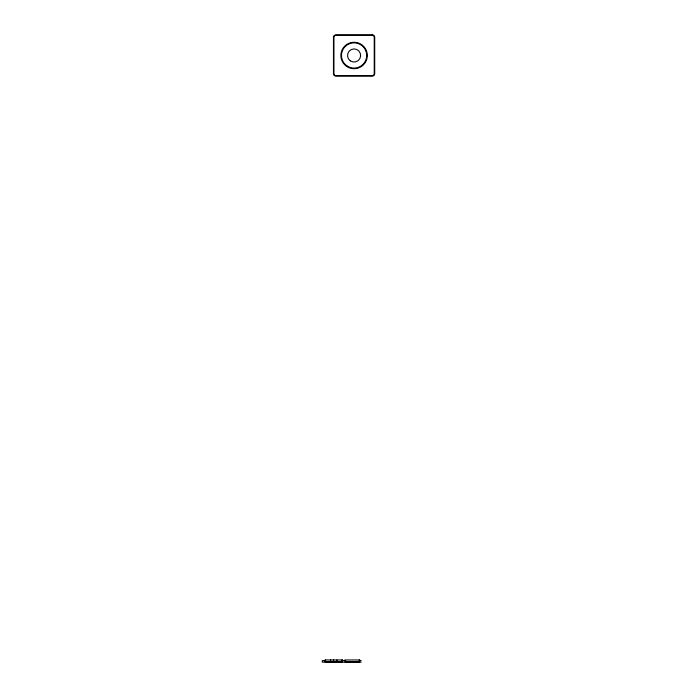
<?xml version="1.0" encoding="UTF-8"?>
<svg xmlns="http://www.w3.org/2000/svg" width="697" height="697" viewBox="0 0 697 697"><rect width="100%" height="100%" fill="white"/><g stroke="black" fill="none" stroke-linecap="round" stroke-linejoin="round"><path stroke-width="1.05" d="M344.832 659.963L359.722 659.963L359.722 661.81L344.832 661.81M325.438 660.599L322.284 660.599L322.284 662.15L361.151 662.15M341.974 660.599L345.607 660.599M359.068 660.599L361.151 660.599M359.504 659.963L359.504 661.81M342.035 659.963L342.035 661.81M336.93 659.963L336.93 661.81M333.584 659.963L333.584 661.81M330.605 659.963L330.605 661.81M325.351 659.963L325.351 661.81M372.285 34.85L335.884 34.85A2.431 2.431 0 0 0 333.462 37.281L333.462 73.673A2.431 2.431 0 0 0 335.884 76.104L372.285 76.104A2.431 2.431 0 0 0 374.716 73.673L374.716 37.281A2.431 2.431 0 0 0 372.285 34.85M372.285 35.338L335.884 35.338A1.943 1.943 0 0 0 333.941 37.281L333.941 73.673A1.943 1.943 0 0 0 335.884 75.616L372.285 75.616A1.943 1.943 0 0 0 374.228 73.673L374.228 37.281A1.943 1.943 0 0 0 372.285 35.338M342.244 659.963L325.133 659.963L325.133 661.81L342.244 661.81L342.244 659.963M346.845 65.814A12.616 12.616 0 0 0 366.657 56.579A12.616 12.616 0 0 0 348.753 44.042A12.616 12.616 0 0 0 346.845 65.814M346.496 66.311A13.226 13.226 0 0 0 367.258 56.631A13.226 13.226 0 0 0 348.5 43.493A13.226 13.226 0 0 0 346.496 66.311M350.33 60.848A6.552 6.552 0 0 0 360.61 56.048A6.552 6.552 0 0 0 351.314 49.539A6.552 6.552 0 0 0 350.33 60.848"/></g></svg>
